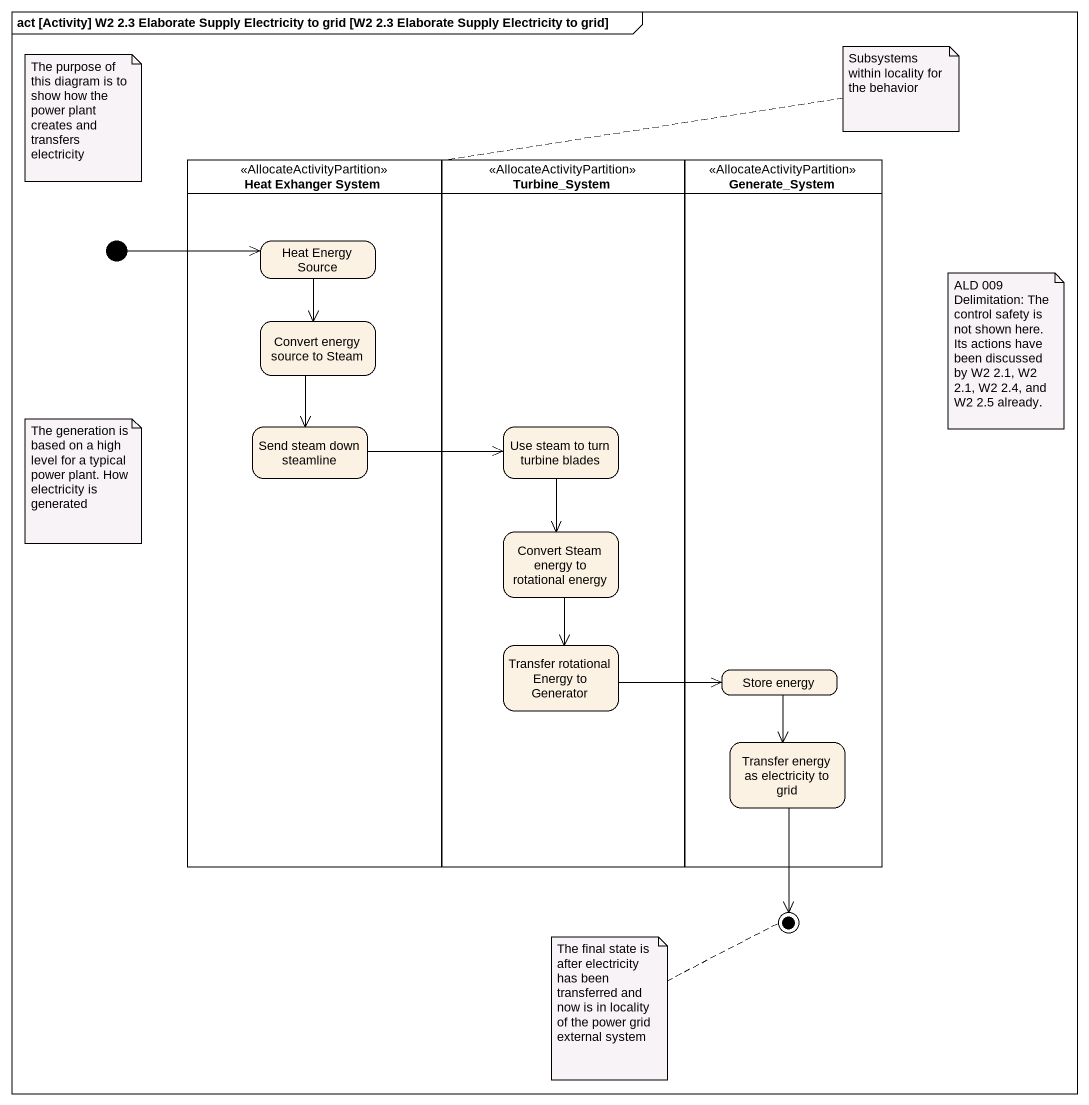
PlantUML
@startuml
mainframe act [Activity] W2 2.3 Elaborate Supply Electricity to grid [W2 2.3 Elaborate Supply Electricity to grid]
hide empty description
state "Heat Exhanger System" as Heat_Exhanger_System <<AllocateActivityPartition>> {
  state "Heat Energy Source" as Heat_Energy_Source
  state "Convert energy source to Steam" as Convert_energy_source_to
  state "Send steam down steamline" as Send_steam_down_steamline
}
state Turbine_System <<AllocateActivityPartition>> {
  state "Use steam to turn turbine blades" as Use_steam_to_turn_turbine
  state "Convert Steam energy to rotational energy" as Convert_Steam_energy_to
  state "Transfer rotational Energy to Generator" as Transfer_rotational_Energy
}
state Generate_System <<AllocateActivityPartition>> {
  state "Store energy" as Store_energy
  state "Transfer energy as electricity to grid" as Transfer_energy_as
}
state initial1 <<start>>
state final1 <<end>>
initial1 -right-> Heat_Energy_Source
Heat_Energy_Source --> Convert_energy_source_to
Convert_energy_source_to --> Send_steam_down_steamline
Send_steam_down_steamline -right-> Use_steam_to_turn_turbine
Use_steam_to_turn_turbine --> Convert_Steam_energy_to
Convert_Steam_energy_to --> Transfer_rotational_Energy
Transfer_rotational_Energy -right-> Store_energy
Store_energy --> Transfer_energy_as
Transfer_energy_as --> final1
note as N1
  The purpose of this diagram is to show how the power plant creates and transfers electricity
end note
note top of Heat_Exhanger_System : Subsystems within locality for the behavior
note as N3
  ALD 009 Delimitation: The control safety is not shown here. Its actions have been discussed by W2 2.1, W2 2.1, W2 2.4, and W2 2.5 already.
end note
note as N4
  The generation is based on a high level for a typical power plant. How electricity is generated
end note
note left of final1 : The final state is after electricity has been transferred and now is in locality of the power grid external system
@enduml
